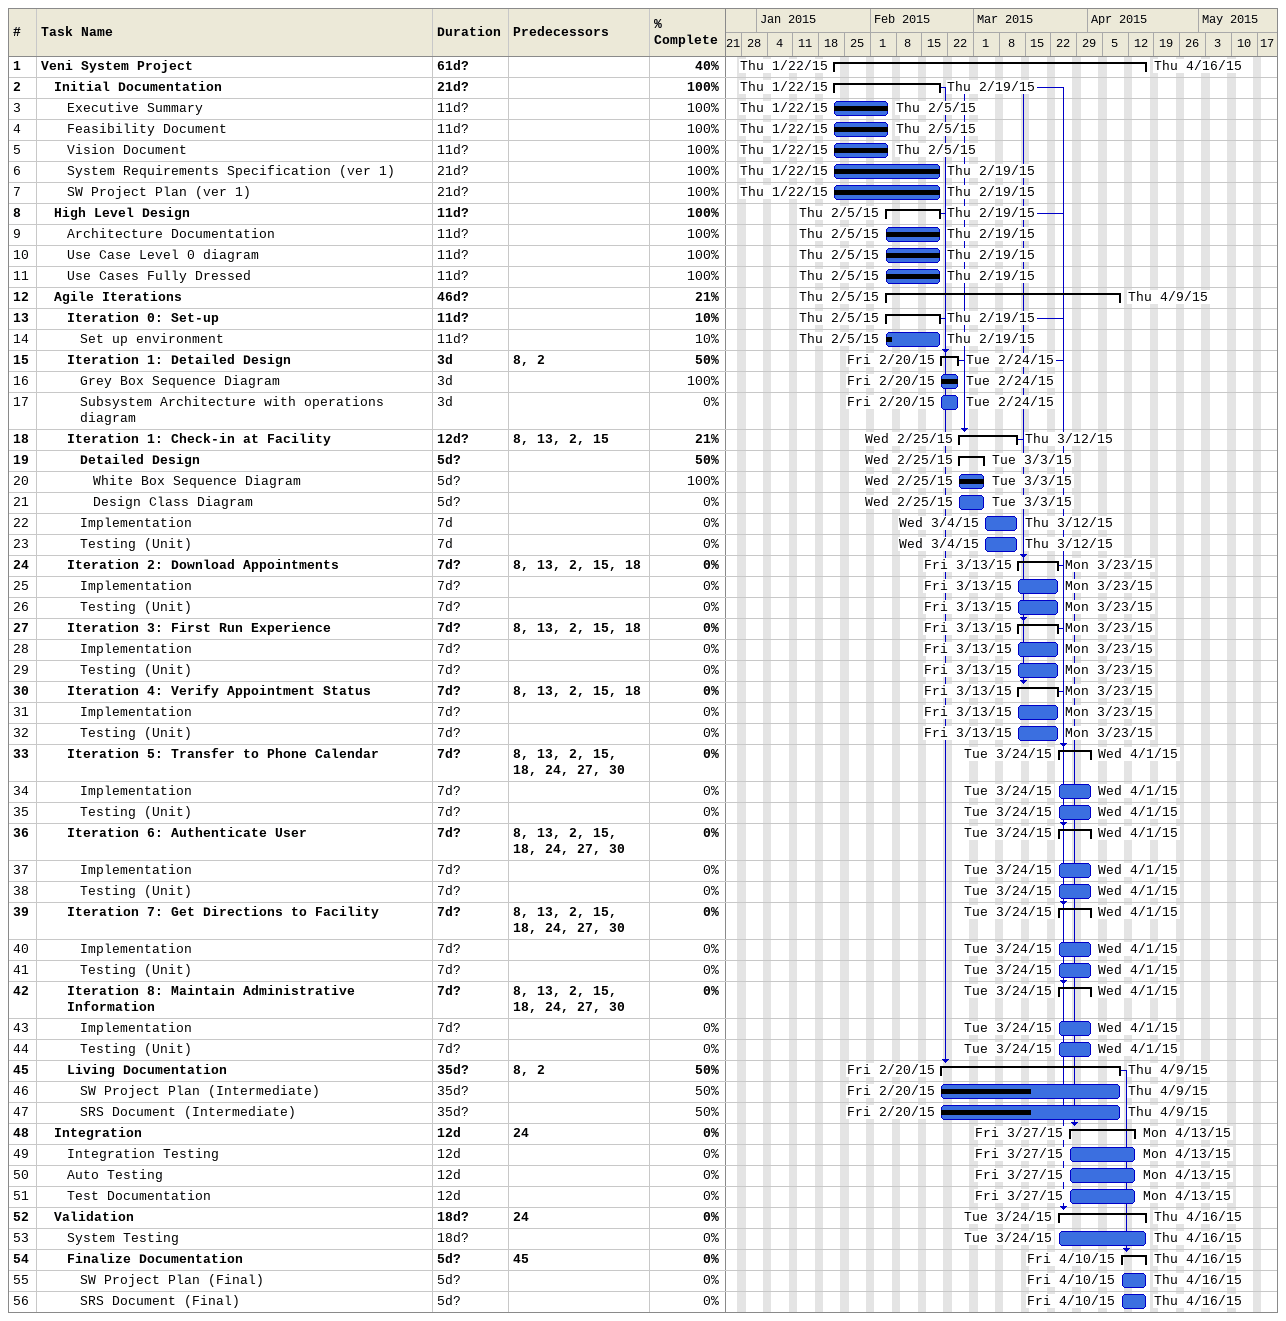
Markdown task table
| ID | Level | Task | Duration | Start | Finish | Predecessors | % complete |
|---|---|---|---|---|---|---|---|
| 1 | 1 | **Veni System Project** | 61d? | 2015-01-22 | 2015-04-16 |  | 40 |
| 2 | 2 | **Initial Documentation** | 21d? | 2015-01-22 | 2015-02-19 |  | 100 |
| 3 | 3 | Executive Summary | 11d? | 2015-01-22 | 2015-02-05 |  | 100 |
| 4 | 3 | Feasibility Document | 11d? | 2015-01-22 | 2015-02-05 |  | 100 |
| 5 | 3 | Vision Document | 11d? | 2015-01-22 | 2015-02-05 |  | 100 |
| 6 | 3 | System Requirements Specification (ver 1) | 21d? | 2015-01-22 | 2015-02-19 |  | 100 |
| 7 | 3 | SW Project Plan (ver 1) | 21d? | 2015-01-22 | 2015-02-19 |  | 100 |
| 8 | 2 | **High Level Design** | 11d? | 2015-02-05 | 2015-02-19 |  | 100 |
| 9 | 3 | Architecture Documentation | 11d? | 2015-02-05 | 2015-02-19 |  | 100 |
| 10 | 3 | Use Case Level 0 diagram | 11d? | 2015-02-05 | 2015-02-19 |  | 100 |
| 11 | 3 | Use Cases Fully Dressed | 11d? | 2015-02-05 | 2015-02-19 |  | 100 |
| 12 | 2 | **Agile Iterations** | 46d? | 2015-02-05 | 2015-04-09 |  | 21 |
| 13 | 3 | **Iteration 0: Set-up** | 11d? | 2015-02-05 | 2015-02-19 |  | 10 |
| 14 | 4 | Set up environment | 11d? | 2015-02-05 | 2015-02-19 |  | 10 |
| 15 | 3 | **Iteration 1: Detailed Design** | 3d | 2015-02-20 | 2015-02-24 | 8, 2 | 50 |
| 16 | 4 | Grey Box Sequence Diagram | 3d | 2015-02-20 | 2015-02-24 |  | 100 |
| 17 | 4 | Subsystem Architecture with operations diagram | 3d | 2015-02-20 | 2015-02-24 |  | 0 |
| 18 | 3 | **Iteration 1: Check-in at Facility** | 12d? | 2015-02-25 | 2015-03-12 | 8, 13, 2, 15 | 21 |
| 19 | 4 | **Detailed Design** | 5d? | 2015-02-25 | 2015-03-03 |  | 50 |
| 20 | 5 | White Box Sequence Diagram | 5d? | 2015-02-25 | 2015-03-03 |  | 100 |
| 21 | 5 | Design Class Diagram | 5d? | 2015-02-25 | 2015-03-03 |  | 0 |
| 22 | 4 | Implementation | 7d | 2015-03-04 | 2015-03-12 |  | 0 |
| 23 | 4 | Testing (Unit) | 7d | 2015-03-04 | 2015-03-12 |  | 0 |
| 24 | 3 | **Iteration 2: Download Appointments** | 7d? | 2015-03-13 | 2015-03-23 | 8, 13, 2, 15, 18 | 0 |
| 25 | 4 | Implementation | 7d? | 2015-03-13 | 2015-03-23 |  | 0 |
| 26 | 4 | Testing (Unit) | 7d? | 2015-03-13 | 2015-03-23 |  | 0 |
| 27 | 3 | **Iteration 3: First Run Experience** | 7d? | 2015-03-13 | 2015-03-23 | 8, 13, 2, 15, 18 | 0 |
| 28 | 4 | Implementation | 7d? | 2015-03-13 | 2015-03-23 |  | 0 |
| 29 | 4 | Testing (Unit) | 7d? | 2015-03-13 | 2015-03-23 |  | 0 |
| 30 | 3 | **Iteration 4: Verify Appointment Status** | 7d? | 2015-03-13 | 2015-03-23 | 8, 13, 2, 15, 18 | 0 |
| 31 | 4 | Implementation | 7d? | 2015-03-13 | 2015-03-23 |  | 0 |
| 32 | 4 | Testing (Unit) | 7d? | 2015-03-13 | 2015-03-23 |  | 0 |
| 33 | 3 | **Iteration 5: Transfer to Phone Calendar** | 7d? | 2015-03-24 | 2015-04-01 | 8, 13, 2, 15, 18, 24, 27, 30 | 0 |
| 34 | 4 | Implementation | 7d? | 2015-03-24 | 2015-04-01 |  | 0 |
| 35 | 4 | Testing (Unit) | 7d? | 2015-03-24 | 2015-04-01 |  | 0 |
| 36 | 3 | **Iteration 6: Authenticate User** | 7d? | 2015-03-24 | 2015-04-01 | 8, 13, 2, 15, 18, 24, 27, 30 | 0 |
| 37 | 4 | Implementation | 7d? | 2015-03-24 | 2015-04-01 |  | 0 |
| 38 | 4 | Testing (Unit) | 7d? | 2015-03-24 | 2015-04-01 |  | 0 |
| 39 | 3 | **Iteration 7: Get Directions to Facility** | 7d? | 2015-03-24 | 2015-04-01 | 8, 13, 2, 15, 18, 24, 27, 30 | 0 |
| 40 | 4 | Implementation | 7d? | 2015-03-24 | 2015-04-01 |  | 0 |
| 41 | 4 | Testing (Unit) | 7d? | 2015-03-24 | 2015-04-01 |  | 0 |
| 42 | 3 | **Iteration 8: Maintain Administrative Information** | 7d? | 2015-03-24 | 2015-04-01 | 8, 13, 2, 15, 18, 24, 27, 30 | 0 |
| 43 | 4 | Implementation | 7d? | 2015-03-24 | 2015-04-01 |  | 0 |
| 44 | 4 | Testing (Unit) | 7d? | 2015-03-24 | 2015-04-01 |  | 0 |
| 45 | 3 | **Living Documentation** | 35d? | 2015-02-20 | 2015-04-09 | 8, 2 | 50 |
| 46 | 4 | SW Project Plan (Intermediate) | 35d? | 2015-02-20 | 2015-04-09 |  | 50 |
| 47 | 4 | SRS Document (Intermediate) | 35d? | 2015-02-20 | 2015-04-09 |  | 50 |
| 48 | 2 | **Integration** | 12d | 2015-03-27 | 2015-04-13 | 24 | 0 |
| 49 | 3 | Integration Testing | 12d | 2015-03-27 | 2015-04-13 |  | 0 |
| 50 | 3 | Auto Testing | 12d | 2015-03-27 | 2015-04-13 |  | 0 |
| 51 | 3 | Test Documentation | 12d | 2015-03-27 | 2015-04-13 |  | 0 |
| 52 | 2 | **Validation** | 18d? | 2015-03-24 | 2015-04-16 | 24 | 0 |
| 53 | 3 | System Testing | 18d? | 2015-03-24 | 2015-04-16 |  | 0 |
| 54 | 3 | **Finalize Documentation** | 5d? | 2015-04-10 | 2015-04-16 | 45 | 0 |
| 55 | 4 | SW Project Plan (Final) | 5d? | 2015-04-10 | 2015-04-16 |  | 0 |
| 56 | 4 | SRS Document (Final) | 5d? | 2015-04-10 | 2015-04-16 |  | 0 |
